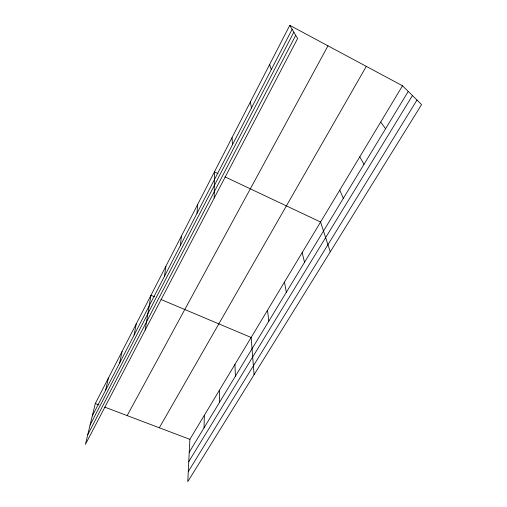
<?xml version="1.0" encoding="UTF-8"?>
<svg xmlns="http://www.w3.org/2000/svg" width="507" height="507" viewBox="0 0 507 507"><rect width="100%" height="100%" fill="white"/><g stroke="black" fill="none" stroke-linecap="round" stroke-linejoin="round"><path stroke-width="0.76" d="M214.214 198.022L214.423 171.873L217.94 173.54M204.042 427.845L204.34 415.303M402.52 85.778L189.878 439.347L187.774 481.65L421.583 104.569L402.52 85.778L289.763 25.35L95.297 403.54L85.417 444.379L297.609 38.513L289.763 25.35M197.02 213.308L197.565 204.663M180.41 245.445L181.398 236.104M164.49 276.252L165.878 266.276M145.16 330.108L150.978 295.264L154.572 296.779M134.114 335.038L136.225 323.948M119.614 363.094L122.048 351.516M105.684 390.048L108.416 378.032M92.293 415.962L292.114 29.292M90.107 425.005L293.845 32.194M87.768 434.664L295.708 35.325M127.168 415.607L327.978 45.833M159.318 427.781L366.301 66.373M189.238 452.238L408.243 91.418M188.769 461.611L412.445 95.563M188.274 471.605L416.982 100.031M95.297 403.54L98.922 404.916M104.715 407.108L189.878 439.347M161.049 299.504L251.136 337.485L254.096 374.686M224.981 176.861L320.576 222.034L330.272 251.827M380.681 122.092L385.612 128.696M359.78 156.84L363.994 164.319M339.766 190.125L343.309 198.395M269.635 64.497L271.296 69.567M302.159 252.651L304.523 262.303M284.478 282.05L286.316 292.298M250.407 101.894L251.44 107.991M267.487 310.309L268.83 321.102M232.022 137.65L232.485 144.679M234.937 364.425L235.406 376.175M219.347 390.346L219.417 402.514"/></g></svg>
